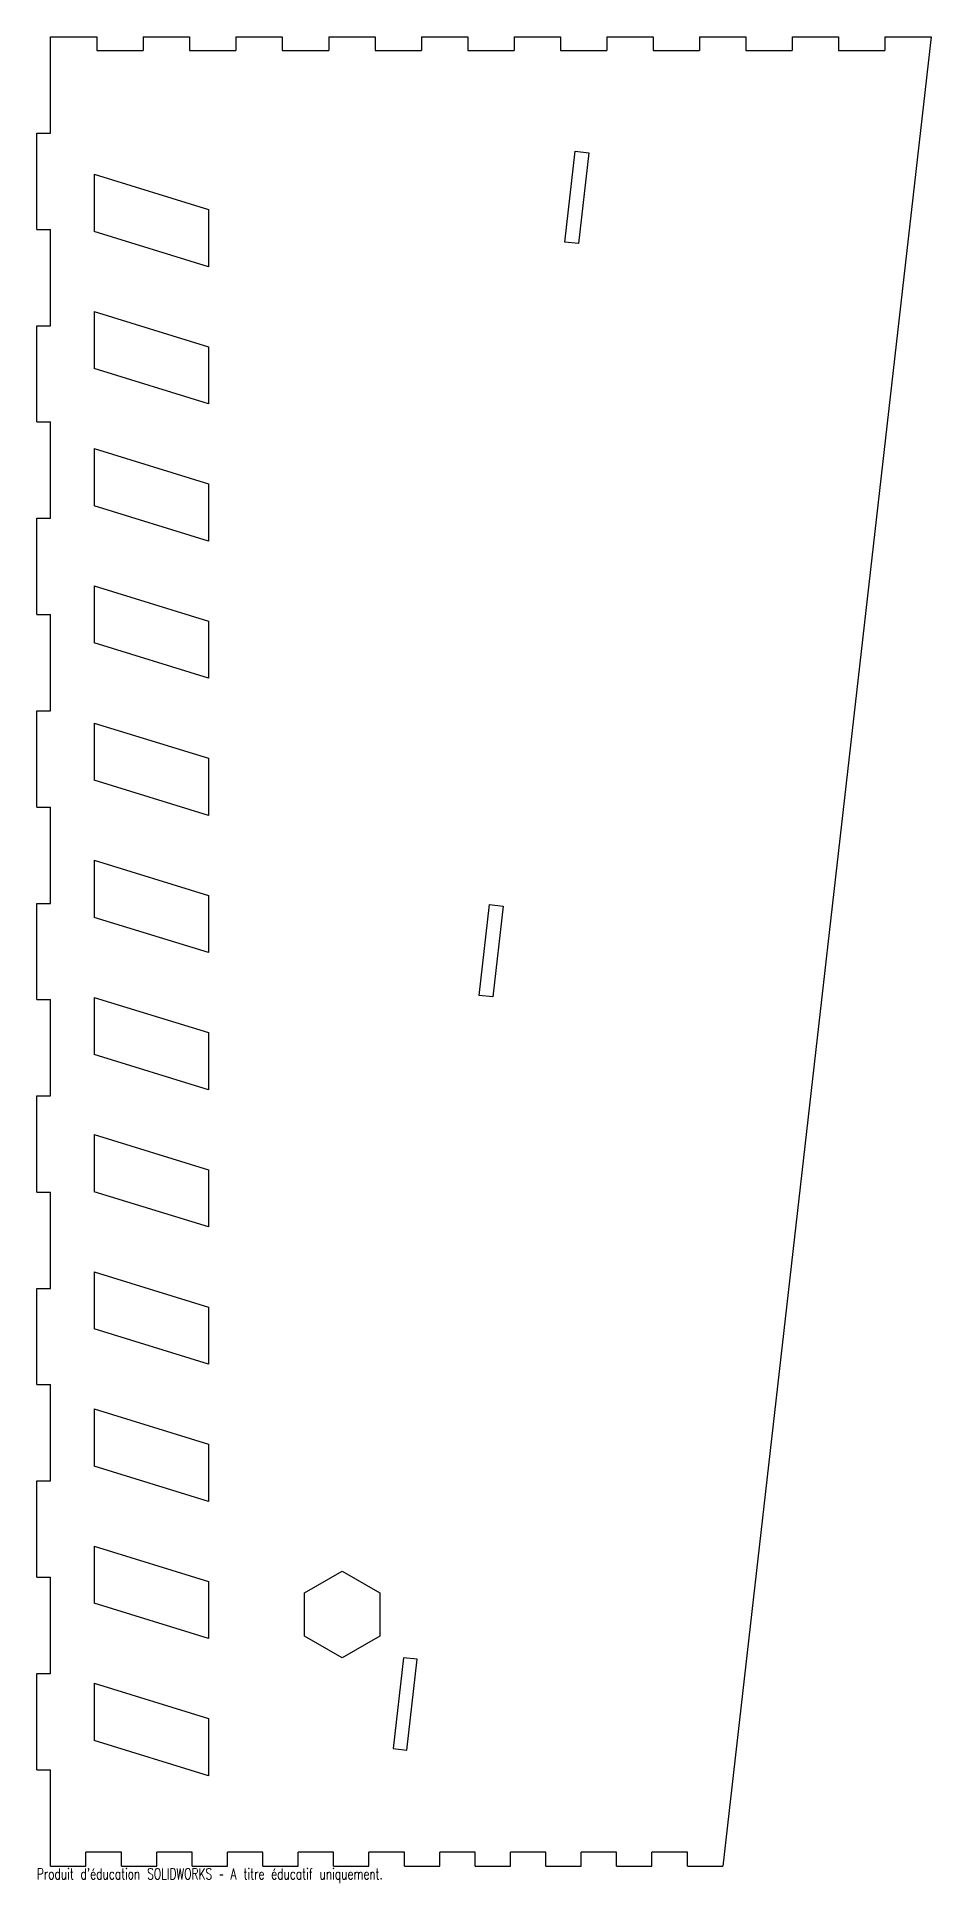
# Model space of a CAD drawing. Header units: millimetres. Extents: x -150 to 241, y -407 to 400.
import ezdxf

# ---------------------------------------------------------------- set-up
doc = ezdxf.new("R2010")
doc.units = ezdxf.units.MM
doc.styles.add('SLDTEXTSTYLE0', font='TXT', dxfattribs={"width": 0.7, "bigfont": 'bigfont'})

msp = doc.modelspace()

# ---------------------------------------------------------------- linework, layer by layer
at = {"color": 7, "linetype": 'Continuous', "lineweight": 25}
for p, q in [((-144, 400), (-123.73, 400)), ((-144, 357.89), (-144, 400)), ((-123.73, 400), (-123.73, 394)), ((-103.46, 400), (-83.19, 400)), ((-103.46, 400), (-103.46, 394)), ((-83.19, 400), (-83.19, 394)), ((-62.92, 400), (-42.65, 400)), ((-62.92, 400), (-62.92, 394)), ((-42.65, 400), (-42.65, 394)), ((-22.37, 400), (-2.1, 400)), ((-22.37, 400), (-22.37, 394)), ((-2.1, 400), (-2.1, 394)), ((18.17, 400), (38.44, 400)), ((18.17, 400), (18.17, 394)), ((38.44, 400), (38.44, 394)), ((58.71, 400), (78.98, 400)), ((58.71, 400), (58.71, 394)), ((78.98, 400), (78.98, 394)), ((99.25, 400), (119.52, 400)), ((99.25, 400), (99.25, 394)), ((119.52, 400), (119.52, 394)), ((139.79, 400), (160.06, 400)), ((139.79, 400), (139.79, 394)), ((241.15, 400), (150, -400)), ((160.06, 400), (160.06, 394)), ((180.34, 400), (200.61, 400)), ((180.34, 400), (180.34, 394)), ((200.61, 400), (200.61, 394)), ((220.88, 400), (241.15, 400)), ((220.88, 400), (220.88, 394)), ((-123.73, 394), (-103.46, 394)), ((-83.19, 394), (-62.92, 394)), ((-42.65, 394), (-22.37, 394)), ((-2.1, 394), (18.17, 394)), ((38.44, 394), (58.71, 394)), ((78.98, 394), (99.25, 394)), ((119.52, 394), (139.79, 394)), ((160.06, 394), (180.34, 394)), ((200.61, 394), (220.88, 394)), ((-150, 357.89), (-144, 357.89)), ((-150, 315.79), (-150, 357.89)), ((80.96, 310.26), (85.49, 350.01)), ((85.49, 350.01), (91.45, 349.33)), ((91.45, 349.33), (86.92, 309.58)), ((-125, 339.92), (-75, 324.49)), ((-125, 339.92), (-125, 314.92)), ((-75, 324.49), (-75, 299.49)), ((-150, 315.79), (-144, 315.79)), ((-144, 273.68), (-144, 315.79)), ((-75, 299.49), (-125, 314.92)), ((86.92, 309.58), (80.96, 310.26)), ((-125, 279.92), (-75, 264.49)), ((-125, 279.92), (-125, 254.92)), ((-150, 273.68), (-144, 273.68)), ((-150, 231.58), (-150, 273.68)), ((-75, 264.49), (-75, 239.49)), ((-75, 239.49), (-125, 254.92)), ((-150, 231.58), (-144, 231.58)), ((-144, 189.47), (-144, 231.58)), ((-125, 219.92), (-75, 204.49)), ((-125, 219.92), (-125, 194.92)), ((-75, 204.49), (-75, 179.49)), ((-75, 179.49), (-125, 194.92)), ((-150, 189.47), (-144, 189.47)), ((-150, 147.37), (-150, 189.47)), ((-125, 159.92), (-75, 144.49)), ((-125, 159.92), (-125, 134.92)), ((-150, 147.37), (-144, 147.37)), ((-144, 105.26), (-144, 147.37)), ((-75, 144.49), (-75, 119.49)), ((-75, 119.49), (-125, 134.92)), ((-150, 105.26), (-144, 105.26)), ((-150, 63.16), (-150, 105.26)), ((-125, 99.92), (-75, 84.49)), ((-125, 99.92), (-125, 74.92)), ((-75, 84.49), (-75, 59.49)), ((-75, 59.49), (-125, 74.92)), ((-150, 63.16), (-144, 63.16)), ((-144, 21.05), (-144, 63.16)), ((-125, 39.92), (-75, 24.49)), ((-125, 39.92), (-125, 14.92)), ((-75, 24.49), (-75, -0.51)), ((-150, 21.05), (-144, 21.05)), ((-150, -21.05), (-150, 21.05)), ((43.42, -19.19), (47.95, 20.55)), ((47.95, 20.55), (53.91, 19.87)), ((53.91, 19.87), (49.38, -19.87)), ((-75, -0.51), (-125, 14.92)), ((-150, -21.05), (-144, -21.05)), ((-144, -63.16), (-144, -21.05)), ((-125, -20.08), (-75, -35.51)), ((-125, -20.08), (-125, -45.08)), ((49.38, -19.87), (43.42, -19.19)), ((-75, -35.51), (-75, -60.51)), ((-75, -60.51), (-125, -45.08)), ((-150, -63.16), (-144, -63.16)), ((-150, -105.26), (-150, -63.16)), ((-125, -80.08), (-75, -95.51)), ((-125, -80.08), (-125, -105.08)), ((-75, -95.51), (-75, -120.51)), ((-150, -105.26), (-144, -105.26)), ((-144, -147.37), (-144, -105.26)), ((-75, -120.51), (-125, -105.08)), ((-125, -140.08), (-75, -155.51)), ((-125, -140.08), (-125, -165.08)), ((-150, -147.37), (-144, -147.37)), ((-150, -189.47), (-150, -147.37)), ((-75, -155.51), (-75, -180.51)), ((-75, -180.51), (-125, -165.08)), ((-150, -189.47), (-144, -189.47)), ((-144, -231.58), (-144, -189.47)), ((-125, -200.08), (-75, -215.51)), ((-125, -200.08), (-125, -225.08)), ((-75, -215.51), (-75, -240.51)), ((-75, -240.51), (-125, -225.08)), ((-150, -231.58), (-144, -231.58)), ((-150, -273.68), (-150, -231.58)), ((-125, -260.08), (-75, -275.51)), ((-125, -260.08), (-125, -285.08)), ((-150, -273.68), (-144, -273.68)), ((-144, -315.79), (-144, -273.68)), ((-32.91, -280.5), (-16.45, -271)), ((-16.45, -271), (0, -280.5)), ((-75, -275.51), (-75, -300.51)), ((-32.91, -299.5), (-32.91, -280.5)), ((0, -280.5), (0, -299.5)), ((-75, -300.51), (-125, -285.08)), ((-16.45, -309), (-32.91, -299.5)), ((0, -299.5), (-16.45, -309)), ((10.41, -308.91), (5.89, -348.65)), ((16.38, -309.59), (10.41, -308.91)), ((11.85, -349.33), (16.38, -309.59)), ((-150, -315.79), (-144, -315.79)), ((-150, -357.89), (-150, -315.79)), ((-125, -320.08), (-75, -335.51)), ((-125, -320.08), (-125, -345.08)), ((-75, -335.51), (-75, -360.51)), ((-75, -360.51), (-125, -345.08)), ((5.89, -348.65), (11.85, -349.33)), ((-150, -357.89), (-144, -357.89)), ((-144, -400), (-144, -357.89)), ((-128.53, -400), (-128.53, -394)), ((-113.05, -394), (-128.53, -394)), ((-113.05, -400), (-113.05, -394)), ((-97.58, -400), (-97.58, -394)), ((-82.11, -394), (-97.58, -394)), ((-82.11, -400), (-82.11, -394)), ((-66.63, -400), (-66.63, -394)), ((-51.16, -394), (-66.63, -394)), ((-51.16, -400), (-51.16, -394)), ((-35.68, -400), (-35.68, -394)), ((-20.21, -394), (-35.68, -394)), ((-20.21, -400), (-20.21, -394)), ((-4.74, -400), (-4.74, -394)), ((10.74, -394), (-4.74, -394)), ((10.74, -400), (10.74, -394)), ((26.21, -400), (26.21, -394)), ((41.68, -394), (26.21, -394)), ((41.68, -400), (41.68, -394)), ((57.16, -400), (57.16, -394)), ((72.63, -394), (57.16, -394)), ((72.63, -400), (72.63, -394)), ((88.11, -400), (88.11, -394)), ((103.58, -394), (88.11, -394)), ((103.58, -400), (103.58, -394)), ((119.05, -400), (119.05, -394)), ((134.53, -394), (119.05, -394)), ((134.53, -400), (134.53, -394)), ((-144, -400), (-128.53, -400)), ((-113.05, -400), (-97.58, -400)), ((-82.11, -400), (-66.63, -400)), ((-51.16, -400), (-35.68, -400)), ((-20.21, -400), (-4.74, -400)), ((10.74, -400), (26.21, -400)), ((41.68, -400), (57.16, -400)), ((72.63, -400), (88.11, -400)), ((103.58, -400), (119.05, -400)), ((134.53, -400), (150, -400))]:
    msp.add_line(p, q, dxfattribs=at)

# ---------------------------------------------------------------- texts
at = {"color": 7, "linetype": 'Continuous', "insert": (-150, -401.02), "char_height": 4.8336, "attachment_point": 1, "style": 'SLDTEXTSTYLE0'}
msp.add_mtext("Produit d'éducation SOLIDWORKS – A titre éducatif uniquement.", dxfattribs=at)

doc.saveas('drawing.dxf')
